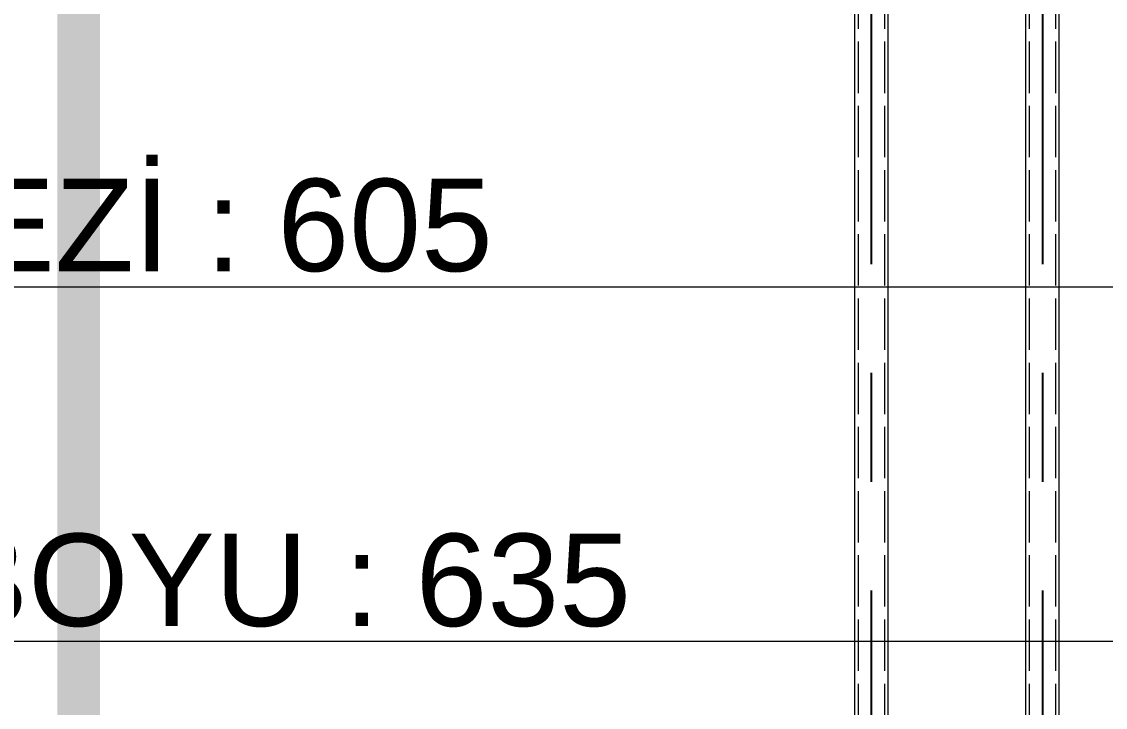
# Model space of a CAD drawing. Header units: centimetres. Extents: x 470464 to 524273, y 49611 to 59074.
# Drawn here: x 490297.9 to 490424.5, y 55694.8 to 55774.9 of the extents above; entities that cross this region are included whole.
import ezdxf

# ---------------------------------------------------------------- set-up
doc = ezdxf.new("R2010")
doc.units = ezdxf.units.CM
doc.header["$MEASUREMENT"] = 0
for name, pattern in [('ACAD_ISO02W100', [15, 12, -3]), ('ACAD_ISO03W100', [30, 12, -18]), ('CENTER', [50.8, 31.75, -6.35, 6.35, -6.35])]:
    doc.linetypes.add(name, pattern=pattern)
for name, color, linetype in [('---___EB_draft04_section', 8, 'Continuous'), ('EKSEN', 2, 'CENTER'), ('vinç', 7, 'Continuous')]:
    doc.layers.add(name, color=color, linetype=linetype)
doc.layers.add('A-ANNO-REVC-01', color=1, linetype='Continuous', lineweight=15, true_color=0xff0000, plot=False)
doc.layers.add('AAA_GÖRÜNMEZ', color=6, linetype='ACAD_ISO02W100', lineweight=9)
doc.layers.add('AAA_LEVHA', color=255, linetype='Continuous', lineweight=20)
doc.styles.add('BARIŞ BABUR-3', font='arial.ttf')
doc.dimstyles.new('AAA_A4 BVS STANDART', dxfattribs={"dimscale": 12, "dimtxt": 1.8, "dimasz": 1.6, "dimexe": 0.18, "dimexo": 0.0625, "dimgap": 0.09, "dimtad": 1, "dimtoh": 1, "dimdec": 0, "dimzin": 9, "dimdsep": 46, "dimtxsty": 'BARIŞ BABUR-3', "dimcen": 0.09, "dimclrd": 1, "dimclre": 1, "dimclrt": 2, "dimadec": 0, "dimazin": 0, "dimtfac": 1, "dimtdec": 0, "dimtofl": 0, "dimtmove": 0, "dimatfit": 3, "dimfxl": 1, "dimtolj": 1, "dimtzin": 0, "dimlwd": 9, "dimlwe": 9, "dimarcsym": 0})

# ---------------------------------------------------------------- blocks, each defined once
blk = doc.blocks.new('*D3')
at = {"color": 0, "transparency": 16777216}
for p in [(394037.93, 76068.71), (394037.93, 75434.21), (394143.51, 75434.21)]:
    blk.add_point(p, dxfattribs=at)
at = {"layer": 'A-ANNO-REVC-01', "color": 1, "lineweight": 9, "transparency": 16777216}
for p, q in [((394038.31, 76068.71), (394144.59, 76068.71)), ((394143.51, 76059.11), (394143.51, 75443.81)), ((394038.31, 75434.21), (394144.59, 75434.21))]:
    blk.add_line(p, q, dxfattribs=at)
at = {"layer": 'A-ANNO-REVC-01', "color": 1, "transparency": 16777216}
for points in [[(394145.11, 76059.11), (394141.91, 76059.11), (394143.51, 76068.71)], [(394141.91, 75443.81), (394145.11, 75443.81), (394143.51, 75434.21)]]:
    blk.add_solid(points, dxfattribs=at)
at = {"layer": 'A-ANNO-REVC-01', "color": 2, "transparency": 16777216, "insert": (394136.38, 75590.86), "char_height": 10.8, "attachment_point": 5, "rotation": 90, "style": 'BARIŞ BABUR-3'}
blk.add_mtext('\\A1;YÜRÜME YOLU BOYU : 635', dxfattribs=at)
blk = doc.blocks.new('jtkjdkyufkkgfgyfjglo976')
at = {"layer": 'AAA_GÖRÜNMEZ', "color": 2, "ltscale": 5}
for p, q in [((28239.7, 24046.1), (34739.7, 24046.1)), ((28239.7, 24015.3), (34739.7, 24015.3)), ((28239.7, 23846.1), (34739.7, 23846.1)), ((28239.7, 23815.3), (34739.7, 23815.3))]:
    blk.add_line(p, q, dxfattribs=at)
at = {"layer": 'AAA_LEVHA', "color": 2}
for points in [[(28239.7, 24050), (34739.7, 24050), (34739.7, 24011.4), (28239.7, 24011.4)], [(28239.7, 23850), (34739.7, 23850), (34739.7, 23811.4), (28239.7, 23811.4)]]:
    blk.add_lwpolyline(points, dxfattribs=at)
at = {"layer": 'EKSEN', "color": 2, "linetype": 'CENTER', "ltscale": 20}
for p, q in [((28239.7, 24030.7), (34739.7, 24030.7)), ((28239.7, 23830.7), (34739.7, 23830.7))]:
    blk.add_line(p, q, dxfattribs=at)
blk = doc.blocks.new('ytrrytyıyrttrtrdffcfrfrrdftgyu')
at = {"xscale": 0.1, "yscale": 0.1, "zscale": 0.1}
blk.add_blockref('jtkjdkyufkkgfgyfjglo976', (391217.46, 73999.52), dxfattribs=at)
blk = doc.blocks.new('*D16')
at = {"color": 0, "transparency": 16777216}
for p in [(394049.93, 76053.71), (394049.93, 75449.21), (394102.11, 75449.21)]:
    blk.add_point(p, dxfattribs=at)
at = {"layer": 'A-ANNO-REVC-01', "color": 1, "lineweight": 9, "transparency": 16777216}
for p, q in [((394050.31, 76053.71), (394103.19, 76053.71)), ((394102.11, 76044.11), (394102.11, 75458.81)), ((394050.31, 75449.21), (394103.19, 75449.21))]:
    blk.add_line(p, q, dxfattribs=at)
at = {"layer": 'A-ANNO-REVC-01', "color": 1, "transparency": 16777216}
for points in [[(394103.71, 76044.11), (394100.51, 76044.11), (394102.11, 76053.71)], [(394100.51, 75458.81), (394103.71, 75458.81), (394102.11, 75449.21)]]:
    blk.add_solid(points, dxfattribs=at)
at = {"layer": 'A-ANNO-REVC-01', "color": 2, "transparency": 16777216, "insert": (394094.92, 75597.76), "char_height": 10.8, "attachment_point": 5, "rotation": 90, "style": 'BARIŞ BABUR-3'}
blk.add_mtext('\\A1;AYAK MERKEZİ : 605', dxfattribs=at)
blk = doc.blocks.new('KLJLKHŞKLJKŞJHIUHYGFRTDTRFJKLK')
at = {"layer": 'vinç', "color": 2}
blk.add_blockref('ytrrytyıyrttrtrdffcfrfrrdftgyu', (-5.5, -666), dxfattribs=at)
at = {"layer": 'A-ANNO-REVC-01', "color": 6}
for base, p1, p2, angle, text, picture, middle in [((394143.5059405, 75434.21425545), (394037.93048163, 76068.71425545), (394037.93048163, 75434.21425545), 270, 'YÜRÜME YOLU BOYU : <>', '*D3', (394143.5059405, 75590.86392383)), ((394102.10625419, 75449.21425545), (394049.93048163, 76053.71425545), (394049.93048163, 75449.21425545), 90, 'AYAK MERKEZİ : <>', '*D16', (394102.10625419, 75597.7578397))]:
    dim = blk.add_linear_dim(base=base, p1=p1, p2=p2, angle=angle, text=text, dimstyle='AAA_A4 BVS STANDART', override={"dimscale": 6, "dimtxsty": 'BARIŞ BABUR-3'}, dxfattribs=at)
    dim.commit()
    dim.dimension.update_dxf_attribs({"geometry": picture, "text_midpoint": middle, "dimtype": 160})

msp = doc.modelspace()

# ---------------------------------------------------------------- linework, layer by layer
at = {"layer": '---___EB_draft04_section', "color": 30, "linetype": 'ACAD_ISO03W100', "ltscale": 5, "const_width": 5}
msp.add_lwpolyline([(490404.51, 50682.56), (490304.51, 50682.56), (490304.51, 57802.88), (490404.51, 57802.88)], dxfattribs=at)

# ---------------------------------------------------------------- next in the draw order: block references
at = {"layer": 'vinç', "color": 2, "rotation": 270}
msp.add_blockref('KLJLKHŞKLJKŞJHIUHYGFRTDTRFJKLK', (414680.53, 449845.99), dxfattribs=at)

doc.saveas('drawing.dxf')
